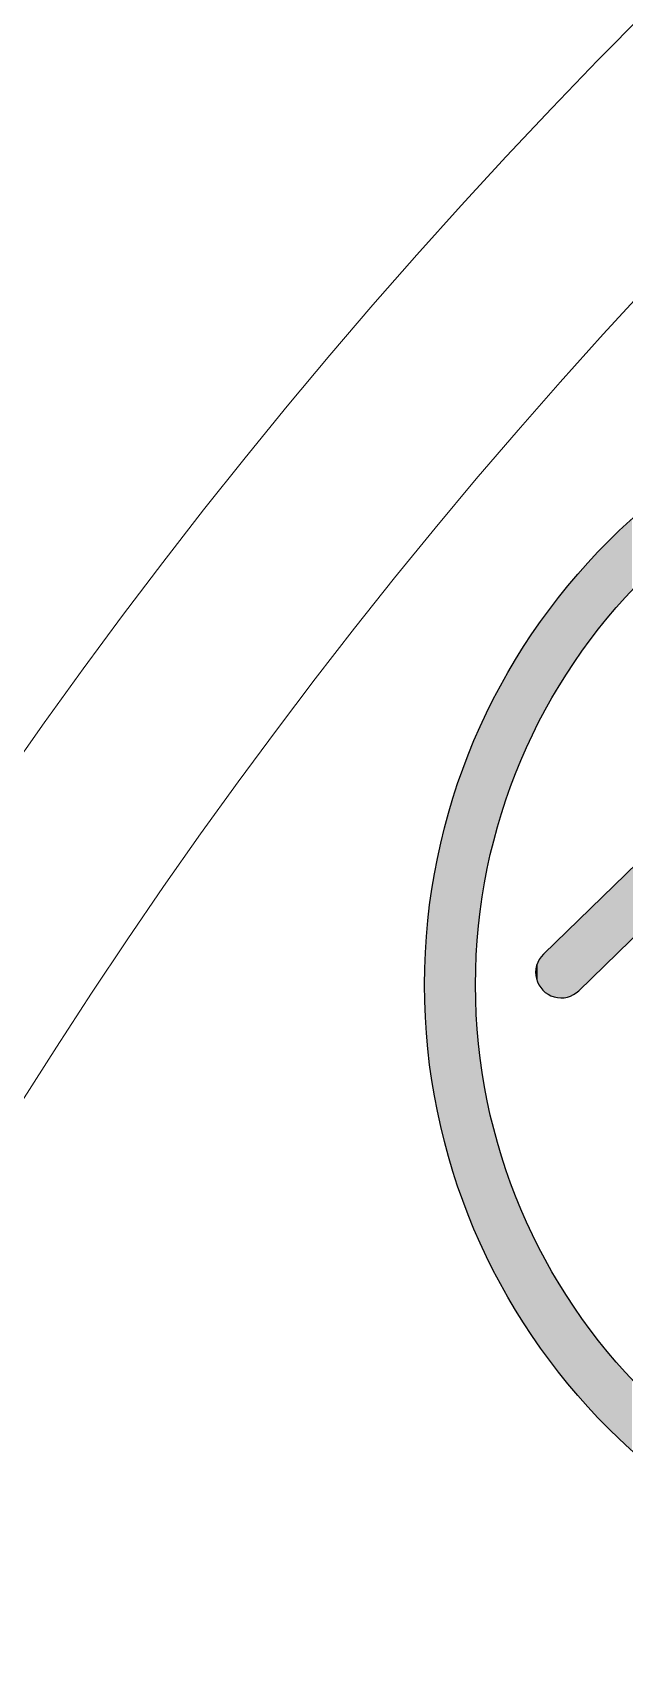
# Model space of a CAD drawing. Extents: x 14808 to 20058, y -13198 to -11680.
# Drawn here: x 15997.236 to 15998.978, y -12011.982 to -12007.142 of the extents above; entities that cross this region are included whole.
import ezdxf

# ---------------------------------------------------------------- set-up
doc = ezdxf.new("R2010")
doc.units = 0
doc.header["$LTSCALE"] = 7
doc.header["$MEASUREMENT"] = 0
doc.layers.get('0').update_dxf_attribs({"color": 2, "linetype": 'CONTINUOUS'})
doc.layers.add('D', color=2, linetype='CONTINUOUS')

msp = doc.modelspace()

# ---------------------------------------------------------------- linework, layer by layer
at = {"color": 7, "linetype": 'Continuous', "lineweight": 15}
for radius in [16.3242, 15.7587]:
    msp.add_circle((16010.5812, -12018.6267), radius, dxfattribs=at)
at = {"layer": 'D'}
msp.add_lwpolyline([(15999.2258, -12009.5952, 1), (15999.1212, -12009.4877), (15998.74, -12009.8586, 1), (15998.8446, -12009.9662), (15999.2258, -12009.5952)], format="xyb", dxfattribs=at)
for radius in [1.85, 1.7]:
    msp.add_circle((16000.2401, -12009.9489), radius, dxfattribs=at)
for points in [[(15999.0014, -12008.7847), (15998.9774, -12008.597), (15999.0014, -12008.5748)], [(15998.9484, -12008.8436), (15998.9319, -12008.6407), (15998.9484, -12008.6247)], [(15998.9662, -12008.8233), (15998.9484, -12008.6247), (15998.9662, -12008.6073)], [(15998.9484, -12008.8436), (15998.9484, -12008.6247), (15998.9662, -12008.8233)], [(15998.9774, -12008.8106), (15998.9662, -12008.6073), (15998.9774, -12008.597)], [(15998.9662, -12008.8233), (15998.9662, -12008.6073), (15998.9774, -12008.8106)], [(15998.9774, -12008.8106), (15998.9774, -12008.597), (15999.0014, -12008.7847)], [(15998.8985, -12008.9049), (15998.8931, -12008.6809), (15998.8985, -12008.675)], [(15998.9203, -12008.8774), (15998.8985, -12008.675), (15998.9203, -12008.6527)], [(15998.8985, -12008.9049), (15998.8985, -12008.675), (15998.9203, -12008.8774)], [(15998.9319, -12008.8634), (15998.9203, -12008.6527), (15998.9319, -12008.6407)], [(15998.9203, -12008.8774), (15998.9203, -12008.6527), (15998.9319, -12008.8634)], [(15998.9319, -12008.8634), (15998.9319, -12008.6407), (15998.9484, -12008.8436)], [(15998.866, -12008.948), (15998.8415, -12008.7381), (15998.866, -12008.7102)], [(15998.8668, -12008.9468), (15998.866, -12008.7102), (15998.8668, -12008.7093)], [(15998.866, -12008.948), (15998.866, -12008.7102), (15998.8668, -12008.9468)], [(15998.8931, -12008.9118), (15998.8668, -12008.7093), (15998.8931, -12008.6809)], [(15998.8668, -12008.9468), (15998.8668, -12008.7093), (15998.8931, -12008.9118)], [(15998.8931, -12008.9118), (15998.8931, -12008.6809), (15998.8985, -12008.9049)], [(15998.8172, -12009.0186), (15998.8038, -12008.7828), (15998.8172, -12008.7668)], [(15998.8344, -12008.993), (15998.8172, -12008.7668), (15998.8344, -12008.7461)], [(15998.8172, -12009.0186), (15998.8172, -12008.7668), (15998.8344, -12008.993)], [(15998.8415, -12008.9824), (15998.8344, -12008.7461), (15998.8415, -12008.7381)], [(15998.8344, -12008.993), (15998.8344, -12008.7461), (15998.8415, -12008.9824)], [(15998.8415, -12008.9824), (15998.8415, -12008.7381), (15998.866, -12008.948)], [(15998.7742, -12009.088), (15998.7715, -12008.8238), (15998.7742, -12008.8203)], [(15998.7939, -12009.0553), (15998.7742, -12008.8203), (15998.7939, -12008.7954)], [(15998.7742, -12009.088), (15998.7742, -12008.8203), (15998.7939, -12009.0553)], [(15998.8038, -12009.0396), (15998.7939, -12008.7954), (15998.8038, -12008.7828)], [(15998.7939, -12009.0553), (15998.7939, -12008.7954), (15998.8038, -12009.0396)], [(15998.8038, -12009.0396), (15998.8038, -12008.7828), (15998.8172, -12009.0186)], [(15998.7456, -12009.1387), (15998.73, -12008.8804), (15998.7456, -12008.8584)], [(15998.7503, -12009.1301), (15998.7456, -12008.8584), (15998.7503, -12008.8522)], [(15998.7456, -12009.1387), (15998.7456, -12008.8584), (15998.7503, -12009.1301)], [(15998.7715, -12009.0925), (15998.7503, -12008.8522), (15998.7715, -12008.8238)], [(15998.7503, -12009.1301), (15998.7503, -12008.8522), (15998.7715, -12009.0925)], [(15998.7715, -12009.0925), (15998.7715, -12008.8238), (15998.7742, -12009.088)], [(15998.7108, -12009.2064), (15998.6926, -12008.9351), (15998.7108, -12008.9081)], [(15998.7181, -12009.1918), (15998.7108, -12008.9081), (15998.7181, -12008.8972)], [(15998.7108, -12009.2064), (15998.7108, -12008.9081), (15998.7181, -12009.1918)], [(15998.73, -12009.1681), (15998.7181, -12008.8972), (15998.73, -12008.8804)], [(15998.7181, -12009.1918), (15998.7181, -12008.8972), (15998.73, -12009.1681)], [(15998.73, -12009.1681), (15998.73, -12008.8804), (15998.7456, -12009.1387)], [(15998.6755, -12009.284), (15998.6663, -12008.9765), (15998.6755, -12008.9619)], [(15998.6916, -12009.2473), (15998.6755, -12008.9619), (15998.6916, -12008.9365)], [(15998.6755, -12009.284), (15998.6755, -12008.9619), (15998.6916, -12009.2473)], [(15998.6926, -12009.2451), (15998.6916, -12008.9365), (15998.6926, -12008.9351)], [(15998.6916, -12009.2473), (15998.6916, -12008.9365), (15998.6926, -12009.2451)], [(15998.6926, -12009.2451), (15998.6926, -12008.9351), (15998.7108, -12009.2064)], [(15998.6444, -12009.3624), (15998.642, -12009.0169), (15998.6444, -12009.0128)], [(15998.6594, -12009.3231), (15998.6444, -12009.0128), (15998.6594, -12008.9878)], [(15998.6444, -12009.3624), (15998.6444, -12009.0128), (15998.6594, -12009.3231)], [(15998.6663, -12009.3065), (15998.6594, -12008.9878), (15998.6663, -12008.9765)], [(15998.6594, -12009.3231), (15998.6594, -12008.9878), (15998.6663, -12009.3065)], [(15998.6663, -12009.3065), (15998.6663, -12008.9765), (15998.6755, -12009.284)], [(15998.6176, -12009.4415), (15998.6057, -12009.0824), (15998.6176, -12009.0601)], [(15998.6188, -12009.4377), (15998.6176, -12009.0601), (15998.6188, -12009.0578)], [(15998.6176, -12009.4415), (15998.6176, -12009.0601), (15998.6188, -12009.4377)], [(15998.6305, -12009.4019), (15998.6188, -12009.0578), (15998.6305, -12009.0372)], [(15998.6188, -12009.4377), (15998.6188, -12009.0578), (15998.6305, -12009.4019)], [(15998.642, -12009.3694), (15998.6305, -12009.0372), (15998.642, -12009.0169)], [(15998.6305, -12009.4019), (15998.6305, -12009.0372), (15998.642, -12009.3694)], [(15998.642, -12009.3694), (15998.642, -12009.0169), (15998.6444, -12009.3624)], [(15998.5949, -12009.5208), (15998.5851, -12009.1225), (15998.5949, -12009.1029)], [(15998.5968, -12009.5139), (15998.5949, -12009.1029), (15998.5968, -12009.0992)], [(15998.5949, -12009.5208), (15998.5949, -12009.1029), (15998.5968, -12009.5139)], [(15998.6057, -12009.4811), (15998.5968, -12009.0992), (15998.6057, -12009.0824)], [(15998.5968, -12009.5139), (15998.5968, -12009.0992), (15998.6057, -12009.4811)], [(15998.6057, -12009.4811), (15998.6057, -12009.0824), (15998.6176, -12009.4415)], [(15998.5685, -12009.6395), (15998.5616, -12009.1711), (15998.5685, -12009.1566)], [(15998.5758, -12009.6021), (15998.5685, -12009.1566), (15998.5758, -12009.1409)], [(15998.5685, -12009.6395), (15998.5685, -12009.1566), (15998.5758, -12009.6021)], [(15998.5763, -12009.6), (15998.5758, -12009.1409), (15998.5763, -12009.1401)], [(15998.5758, -12009.6021), (15998.5758, -12009.1409), (15998.5763, -12009.6)], [(15998.5851, -12009.5604), (15998.5763, -12009.1401), (15998.5851, -12009.1225)], [(15998.5763, -12009.6), (15998.5763, -12009.1401), (15998.5851, -12009.5604)], [(15998.5851, -12009.5604), (15998.5851, -12009.1225), (15998.5949, -12009.5208)], [(15998.547, -12009.7961), (15998.5439, -12009.2106), (15998.547, -12009.2037)], [(15998.5509, -12009.7573), (15998.547, -12009.2037), (15998.5509, -12009.1947)], [(15998.547, -12009.7961), (15998.547, -12009.2037), (15998.5509, -12009.7573)], [(15998.5558, -12009.7182), (15998.5509, -12009.1947), (15998.5558, -12009.1836)], [(15998.5509, -12009.7573), (15998.5509, -12009.1947), (15998.5558, -12009.7182)], [(15998.5561, -12009.7164), (15998.5558, -12009.1836), (15998.5561, -12009.183)], [(15998.5558, -12009.7182), (15998.5558, -12009.1836), (15998.5561, -12009.7164)], [(15998.5616, -12009.6789), (15998.5561, -12009.183), (15998.5616, -12009.1711)], [(15998.5561, -12009.7164), (15998.5561, -12009.183), (15998.5616, -12009.6789)], [(15998.5616, -12009.6789), (15998.5616, -12009.1711), (15998.5685, -12009.6395)], [(15998.5374, -12010.6724), (15998.52, -12009.2679), (15998.5374, -12009.2253)], [(15998.5401, -12010.6784), (15998.5374, -12009.2253), (15998.5401, -12009.2193)], [(15998.5374, -12010.6724), (15998.5374, -12009.2253), (15998.5401, -12010.6784)], [(15998.5405, -12009.9111), (15998.5401, -12009.2193), (15998.5405, -12009.2184)], [(15998.5401, -12009.9489), (15998.5401, -12009.2193), (15998.5405, -12009.9111)], [(15998.5418, -12009.8731), (15998.5405, -12009.2184), (15998.5418, -12009.2155)], [(15998.5405, -12009.9111), (15998.5405, -12009.2184), (15998.5418, -12009.8731)], [(15998.5439, -12009.8347), (15998.5418, -12009.2155), (15998.5439, -12009.2106)], [(15998.5418, -12009.8731), (15998.5418, -12009.2155), (15998.5439, -12009.8347)], [(15998.5439, -12009.8347), (15998.5439, -12009.2106), (15998.547, -12009.7961)], [(15998.52, -12010.6299), (15998.5036, -12009.3107), (15998.52, -12009.2679)], [(15998.52, -12010.6299), (15998.52, -12009.2679), (15998.5374, -12010.6724)], [(15998.4885, -12010.5441), (15998.4744, -12009.3967), (15998.4885, -12009.3536)], [(15998.5036, -12010.5871), (15998.4885, -12009.3536), (15998.5036, -12009.3107)], [(15998.4885, -12010.5441), (15998.4885, -12009.3536), (15998.5036, -12010.5871)], [(15998.5036, -12010.5871), (15998.5036, -12009.3107), (15998.52, -12010.6299)], [(15998.4744, -12010.5011), (15998.4615, -12009.4398), (15998.4744, -12009.3967)], [(15998.4744, -12010.5011), (15998.4744, -12009.3967), (15998.4885, -12010.5441)], [(15998.4615, -12010.4579), (15998.4497, -12009.483), (15998.4615, -12009.4398)], [(15998.4615, -12010.4579), (15998.4615, -12009.4398), (15998.4744, -12010.5011)], [(15998.4497, -12010.4148), (15998.439, -12009.5261), (15998.4497, -12009.483)], [(15998.4497, -12010.4148), (15998.4497, -12009.483), (15998.4615, -12010.4579)], [(15999.1212, -12009.697), (15998.8446, -12009.7569), (15999.1212, -12009.4877)], [(15998.439, -12010.3716), (15998.4295, -12009.5692), (15998.439, -12009.5261)], [(15998.439, -12010.3716), (15998.439, -12009.5261), (15998.4497, -12010.4148)], [(15998.4295, -12010.3285), (15998.421, -12009.6122), (15998.4295, -12009.5692)], [(15998.4295, -12010.3285), (15998.4295, -12009.5692), (15998.439, -12010.3716)], [(15998.421, -12010.2855), (15998.4135, -12009.6551), (15998.421, -12009.6122)], [(15998.421, -12010.2855), (15998.421, -12009.6122), (15998.4295, -12010.3285)], [(15998.4135, -12010.2426), (15998.4072, -12009.6978), (15998.4135, -12009.6551)], [(15998.4135, -12010.2426), (15998.4135, -12009.6551), (15998.421, -12010.2855)], [(15998.4019, -12010.1574), (15998.3976, -12009.7826), (15998.4019, -12009.7404)], [(15998.4072, -12010.1999), (15998.4019, -12009.7404), (15998.4072, -12009.6978)], [(15998.4019, -12010.1574), (15998.4019, -12009.7404), (15998.4072, -12010.1999)], [(15998.4072, -12010.1999), (15998.4072, -12009.6978), (15998.4135, -12010.2426)], [(15998.8446, -12009.9662), (15998.8446, -12009.7569), (15999.1212, -12009.697)], [(15998.3976, -12010.1151), (15998.3943, -12009.8247), (15998.3976, -12009.7826)], [(15998.3976, -12010.1151), (15998.3976, -12009.7826), (15998.4019, -12010.1574)], [(15998.8122, -12009.9847), (15998.8104, -12009.7902), (15998.8122, -12009.7884)], [(15998.8141, -12009.9842), (15998.8122, -12009.7884), (15998.8141, -12009.7866)], [(15998.8122, -12009.9847), (15998.8122, -12009.7884), (15998.8141, -12009.9842)], [(15998.8159, -12009.9836), (15998.8141, -12009.7866), (15998.8159, -12009.7848)], [(15998.8141, -12009.9842), (15998.8141, -12009.7866), (15998.8159, -12009.9836)], [(15998.8176, -12009.983), (15998.8159, -12009.7848), (15998.8176, -12009.7831)], [(15998.8159, -12009.9836), (15998.8159, -12009.7848), (15998.8176, -12009.983)], [(15998.8194, -12009.9823), (15998.8176, -12009.7831), (15998.8194, -12009.7814)], [(15998.8176, -12009.983), (15998.8176, -12009.7831), (15998.8194, -12009.9823)], [(15998.8211, -12009.9816), (15998.8194, -12009.7814), (15998.8211, -12009.7797)], [(15998.8194, -12009.9823), (15998.8194, -12009.7814), (15998.8211, -12009.9816)], [(15998.8228, -12009.9809), (15998.8211, -12009.7797), (15998.8228, -12009.778)], [(15998.8211, -12009.9816), (15998.8211, -12009.7797), (15998.8228, -12009.9809)], [(15998.8245, -12009.9801), (15998.8228, -12009.778), (15998.8245, -12009.7764)], [(15998.8228, -12009.9809), (15998.8228, -12009.778), (15998.8245, -12009.9801)], [(15998.8262, -12009.9793), (15998.8245, -12009.7764), (15998.8262, -12009.7748)], [(15998.8245, -12009.9801), (15998.8245, -12009.7764), (15998.8262, -12009.9793)], [(15998.8278, -12009.9785), (15998.8262, -12009.7748), (15998.8278, -12009.7732)], [(15998.8262, -12009.9793), (15998.8262, -12009.7748), (15998.8278, -12009.9785)], [(15998.8294, -12009.9776), (15998.8278, -12009.7732), (15998.8294, -12009.7717)], [(15998.8278, -12009.9785), (15998.8278, -12009.7732), (15998.8294, -12009.9776)], [(15998.8309, -12009.9767), (15998.8294, -12009.7717), (15998.8309, -12009.7702)], [(15998.8294, -12009.9776), (15998.8294, -12009.7717), (15998.8309, -12009.9767)], [(15998.8324, -12009.9757), (15998.8309, -12009.7702), (15998.8324, -12009.7687)], [(15998.8309, -12009.9767), (15998.8309, -12009.7702), (15998.8324, -12009.9757)], [(15998.8339, -12009.9748), (15998.8324, -12009.7687), (15998.8339, -12009.7672)], [(15998.8324, -12009.9757), (15998.8324, -12009.7687), (15998.8339, -12009.9748)], [(15998.8354, -12009.9738), (15998.8339, -12009.7672), (15998.8354, -12009.7658)], [(15998.8339, -12009.9748), (15998.8339, -12009.7672), (15998.8354, -12009.9738)], [(15998.8368, -12009.9728), (15998.8354, -12009.7658), (15998.8368, -12009.7644)], [(15998.8354, -12009.9738), (15998.8354, -12009.7658), (15998.8368, -12009.9728)], [(15998.8382, -12009.9717), (15998.8368, -12009.7644), (15998.8382, -12009.7631)], [(15998.8368, -12009.9728), (15998.8368, -12009.7644), (15998.8382, -12009.9717)], [(15998.8395, -12009.9706), (15998.8382, -12009.7631), (15998.8395, -12009.7618)], [(15998.8382, -12009.9717), (15998.8382, -12009.7631), (15998.8395, -12009.9706)], [(15998.8409, -12009.9695), (15998.8395, -12009.7618), (15998.8409, -12009.7605)], [(15998.8395, -12009.9706), (15998.8395, -12009.7618), (15998.8409, -12009.9695)], [(15998.8421, -12009.9684), (15998.8409, -12009.7605), (15998.8421, -12009.7593)], [(15998.8409, -12009.9695), (15998.8409, -12009.7605), (15998.8421, -12009.9684)], [(15998.8434, -12009.9673), (15998.8421, -12009.7593), (15998.8434, -12009.7581)], [(15998.8421, -12009.9684), (15998.8421, -12009.7593), (15998.8434, -12009.9673)], [(15998.8446, -12009.9662), (15998.8434, -12009.7581), (15998.8446, -12009.7569)], [(15998.8434, -12009.9673), (15998.8434, -12009.7581), (15998.8446, -12009.9662)], [(15998.3943, -12010.0731), (15998.3919, -12009.8664), (15998.3943, -12009.8247)], [(15998.3943, -12010.0731), (15998.3943, -12009.8247), (15998.3976, -12010.1151)], [(15998.7616, -12009.9808), (15998.7599, -12009.8393), (15998.7616, -12009.8377)], [(15998.7633, -12009.9816), (15998.7616, -12009.8377), (15998.7633, -12009.836)], [(15998.7616, -12009.9808), (15998.7616, -12009.8377), (15998.7633, -12009.9816)], [(15998.765, -12009.9823), (15998.7633, -12009.836), (15998.765, -12009.8343)], [(15998.7633, -12009.9816), (15998.7633, -12009.836), (15998.765, -12009.9823)], [(15998.7668, -12009.9829), (15998.765, -12009.8343), (15998.7668, -12009.8326)], [(15998.765, -12009.9823), (15998.765, -12009.8343), (15998.7668, -12009.9829)], [(15998.7686, -12009.9835), (15998.7668, -12009.8326), (15998.7686, -12009.8308)], [(15998.7668, -12009.9829), (15998.7668, -12009.8326), (15998.7686, -12009.9835)], [(15998.7704, -12009.9841), (15998.7686, -12009.8308), (15998.7704, -12009.8291)], [(15998.7686, -12009.9835), (15998.7686, -12009.8308), (15998.7704, -12009.9841)], [(15998.7722, -12009.9847), (15998.7704, -12009.8291), (15998.7722, -12009.8273)], [(15998.7704, -12009.9841), (15998.7704, -12009.8291), (15998.7722, -12009.9847)], [(15998.774, -12009.9851), (15998.7722, -12009.8273), (15998.774, -12009.8255)], [(15998.7722, -12009.9847), (15998.7722, -12009.8273), (15998.774, -12009.9851)], [(15998.7759, -12009.9856), (15998.774, -12009.8255), (15998.7759, -12009.8237)], [(15998.774, -12009.9851), (15998.774, -12009.8255), (15998.7759, -12009.9856)], [(15998.7778, -12009.986), (15998.7759, -12009.8237), (15998.7778, -12009.8219)], [(15998.7759, -12009.9856), (15998.7759, -12009.8237), (15998.7778, -12009.986)], [(15998.7797, -12009.9863), (15998.7778, -12009.8219), (15998.7797, -12009.82)], [(15998.7778, -12009.986), (15998.7778, -12009.8219), (15998.7797, -12009.9863)], [(15998.7816, -12009.9866), (15998.7797, -12009.82), (15998.7816, -12009.8182)], [(15998.7797, -12009.9863), (15998.7797, -12009.82), (15998.7816, -12009.9866)], [(15998.7835, -12009.9869), (15998.7816, -12009.8182), (15998.7835, -12009.8163)], [(15998.7816, -12009.9866), (15998.7816, -12009.8182), (15998.7835, -12009.9869)], [(15998.7854, -12009.9871), (15998.7835, -12009.8163), (15998.7854, -12009.8144)], [(15998.7835, -12009.9869), (15998.7835, -12009.8163), (15998.7854, -12009.9871)], [(15998.7874, -12009.9872), (15998.7854, -12009.8144), (15998.7874, -12009.8125)], [(15998.7854, -12009.9871), (15998.7854, -12009.8144), (15998.7874, -12009.9872)], [(15998.7893, -12009.9873), (15998.7874, -12009.8125), (15998.7893, -12009.8106)], [(15998.7874, -12009.9872), (15998.7874, -12009.8125), (15998.7893, -12009.9873)], [(15998.7913, -12009.9874), (15998.7893, -12009.8106), (15998.7913, -12009.8088)], [(15998.7893, -12009.9873), (15998.7893, -12009.8106), (15998.7913, -12009.9874)], [(15998.7932, -12009.9874), (15998.7913, -12009.8088), (15998.7932, -12009.8069)], [(15998.7913, -12009.9874), (15998.7913, -12009.8088), (15998.7932, -12009.9874)], [(15998.7951, -12009.9873), (15998.7932, -12009.8069), (15998.7951, -12009.805)], [(15998.7932, -12009.9874), (15998.7932, -12009.8069), (15998.7951, -12009.9873)], [(15998.7971, -12009.9872), (15998.7951, -12009.805), (15998.7971, -12009.8031)], [(15998.7951, -12009.9873), (15998.7951, -12009.805), (15998.7971, -12009.9872)], [(15998.799, -12009.9871), (15998.7971, -12009.8031), (15998.799, -12009.8012)], [(15998.7971, -12009.9872), (15998.7971, -12009.8031), (15998.799, -12009.9871)], [(15998.8009, -12009.9869), (15998.799, -12009.8012), (15998.8009, -12009.7993)], [(15998.799, -12009.9871), (15998.799, -12009.8012), (15998.8009, -12009.9869)], [(15998.8028, -12009.9867), (15998.8009, -12009.7993), (15998.8028, -12009.7975)], [(15998.8009, -12009.9869), (15998.8009, -12009.7993), (15998.8028, -12009.9867)], [(15998.8048, -12009.9864), (15998.8028, -12009.7975), (15998.8048, -12009.7956)], [(15998.8028, -12009.9867), (15998.8028, -12009.7975), (15998.8048, -12009.9864)], [(15998.8066, -12009.986), (15998.8048, -12009.7956), (15998.8066, -12009.7938)], [(15998.8048, -12009.9864), (15998.8048, -12009.7956), (15998.8066, -12009.986)], [(15998.8085, -12009.9856), (15998.8066, -12009.7938), (15998.8085, -12009.792)], [(15998.8066, -12009.986), (15998.8066, -12009.7938), (15998.8085, -12009.9856)], [(15998.8104, -12009.9852), (15998.8085, -12009.792), (15998.8104, -12009.7902)], [(15998.8085, -12009.9856), (15998.8085, -12009.792), (15998.8104, -12009.9852)], [(15998.8104, -12009.9852), (15998.8104, -12009.7902), (15998.8122, -12009.9847)], [(15998.3919, -12010.0314), (15998.3905, -12009.9078), (15998.3919, -12009.8664)], [(15998.3919, -12010.0314), (15998.3919, -12009.8664), (15998.3943, -12010.0731)], [(15998.7224, -12009.9395), (15998.7218, -12009.8869), (15998.7224, -12009.8853)], [(15998.7231, -12009.9412), (15998.7224, -12009.8851), (15998.7231, -12009.8836)], [(15998.7224, -12009.9397), (15998.7224, -12009.8851), (15998.7231, -12009.9412)], [(15998.7224, -12009.9397), (15998.7224, -12009.8853), (15998.7224, -12009.8851)], [(15998.7224, -12009.9395), (15998.7224, -12009.8853), (15998.7224, -12009.9397)], [(15998.7238, -12009.9429), (15998.7231, -12009.8834), (15998.7238, -12009.8819)], [(15998.7231, -12009.9414), (15998.7231, -12009.8834), (15998.7238, -12009.9429)], [(15998.7231, -12009.9414), (15998.7231, -12009.8836), (15998.7231, -12009.8834)], [(15998.7231, -12009.9412), (15998.7231, -12009.8836), (15998.7231, -12009.9414)], [(15998.7239, -12009.9431), (15998.7238, -12009.8819), (15998.7239, -12009.8817)], [(15998.7238, -12009.9429), (15998.7238, -12009.8819), (15998.7239, -12009.9431)], [(15998.7246, -12009.9446), (15998.7239, -12009.8817), (15998.7246, -12009.8802)], [(15998.7239, -12009.9431), (15998.7239, -12009.8817), (15998.7246, -12009.9446)], [(15998.7247, -12009.9448), (15998.7246, -12009.8802), (15998.7247, -12009.88)], [(15998.7246, -12009.9446), (15998.7246, -12009.8802), (15998.7247, -12009.9448)], [(15998.7254, -12009.9463), (15998.7247, -12009.88), (15998.7254, -12009.8785)], [(15998.7247, -12009.9448), (15998.7247, -12009.88), (15998.7254, -12009.9463)], [(15998.7255, -12009.9465), (15998.7254, -12009.8785), (15998.7255, -12009.8783)], [(15998.7254, -12009.9463), (15998.7254, -12009.8785), (15998.7255, -12009.9465)], [(15998.7262, -12009.9479), (15998.7255, -12009.8783), (15998.7262, -12009.8769)], [(15998.7255, -12009.9465), (15998.7255, -12009.8783), (15998.7262, -12009.9479)], [(15998.7263, -12009.9481), (15998.7262, -12009.8769), (15998.7263, -12009.8767)], [(15998.7262, -12009.9479), (15998.7262, -12009.8769), (15998.7263, -12009.9481)], [(15998.7271, -12009.9495), (15998.7263, -12009.8767), (15998.7271, -12009.8753)], [(15998.7263, -12009.9481), (15998.7263, -12009.8767), (15998.7271, -12009.9495)], [(15998.7272, -12009.9497), (15998.7271, -12009.8753), (15998.7272, -12009.8751)], [(15998.7271, -12009.9495), (15998.7271, -12009.8753), (15998.7272, -12009.9497)], [(15998.728, -12009.951), (15998.7272, -12009.8751), (15998.728, -12009.8738)], [(15998.7272, -12009.9497), (15998.7272, -12009.8751), (15998.728, -12009.951)], [(15998.7281, -12009.9512), (15998.728, -12009.8738), (15998.7281, -12009.8735)], [(15998.728, -12009.951), (15998.728, -12009.8738), (15998.7281, -12009.9512)], [(15998.7289, -12009.9526), (15998.7281, -12009.8735), (15998.7289, -12009.8722)], [(15998.7281, -12009.9512), (15998.7281, -12009.8735), (15998.7289, -12009.9526)], [(15998.7291, -12009.9528), (15998.7289, -12009.8722), (15998.7291, -12009.872)], [(15998.7289, -12009.9526), (15998.7289, -12009.8722), (15998.7291, -12009.9528)], [(15998.7299, -12009.954), (15998.7291, -12009.872), (15998.7299, -12009.8708)], [(15998.7291, -12009.9528), (15998.7291, -12009.872), (15998.7299, -12009.954)], [(15998.7301, -12009.9543), (15998.7299, -12009.8708), (15998.7301, -12009.8705)], [(15998.7299, -12009.954), (15998.7299, -12009.8708), (15998.7301, -12009.9543)], [(15998.7309, -12009.9555), (15998.7301, -12009.8705), (15998.7309, -12009.8693)], [(15998.7301, -12009.9543), (15998.7301, -12009.8705), (15998.7309, -12009.9555)], [(15998.7311, -12009.9557), (15998.7309, -12009.8693), (15998.7311, -12009.8691)], [(15998.7309, -12009.9555), (15998.7309, -12009.8693), (15998.7311, -12009.9557)], [(15998.7319, -12009.9569), (15998.7311, -12009.8691), (15998.7319, -12009.8679)], [(15998.7311, -12009.9557), (15998.7311, -12009.8691), (15998.7319, -12009.9569)], [(15998.7321, -12009.9572), (15998.7319, -12009.8679), (15998.7321, -12009.8676)], [(15998.7319, -12009.9569), (15998.7319, -12009.8679), (15998.7321, -12009.9572)], [(15998.733, -12009.9583), (15998.7321, -12009.8676), (15998.733, -12009.8665)], [(15998.7321, -12009.9572), (15998.7321, -12009.8676), (15998.733, -12009.9583)], [(15998.7332, -12009.9586), (15998.733, -12009.8665), (15998.7332, -12009.8662)], [(15998.733, -12009.9583), (15998.733, -12009.8665), (15998.7332, -12009.9586)], [(15998.734, -12009.9597), (15998.7332, -12009.8662), (15998.734, -12009.8651)], [(15998.7332, -12009.9586), (15998.7332, -12009.8662), (15998.734, -12009.9597)], [(15998.7343, -12009.9599), (15998.734, -12009.8651), (15998.7343, -12009.8649)], [(15998.734, -12009.9597), (15998.734, -12009.8651), (15998.7343, -12009.9599)], [(15998.7351, -12009.961), (15998.7343, -12009.8649), (15998.7351, -12009.8638)], [(15998.7343, -12009.9599), (15998.7343, -12009.8649), (15998.7351, -12009.961)], [(15998.7354, -12009.9612), (15998.7351, -12009.8638), (15998.7354, -12009.8636)], [(15998.7351, -12009.961), (15998.7351, -12009.8638), (15998.7354, -12009.9612)], [(15998.7363, -12009.9623), (15998.7354, -12009.8636), (15998.7363, -12009.8626)], [(15998.7354, -12009.9612), (15998.7354, -12009.8636), (15998.7363, -12009.9623)], [(15998.7365, -12009.9625), (15998.7363, -12009.8626), (15998.7365, -12009.8623)], [(15998.7363, -12009.9623), (15998.7363, -12009.8626), (15998.7365, -12009.9625)], [(15998.7374, -12009.9635), (15998.7365, -12009.8623), (15998.7374, -12009.8613)], [(15998.7365, -12009.9625), (15998.7365, -12009.8623), (15998.7374, -12009.9635)], [(15998.7376, -12009.9638), (15998.7374, -12009.8613), (15998.7376, -12009.861)], [(15998.7374, -12009.9635), (15998.7374, -12009.8613), (15998.7376, -12009.9638)], [(15998.7385, -12009.9647), (15998.7376, -12009.861), (15998.7385, -12009.8601)], [(15998.7376, -12009.9638), (15998.7376, -12009.861), (15998.7385, -12009.9647)], [(15998.7388, -12009.965), (15998.7385, -12009.8601), (15998.7388, -12009.8598)], [(15998.7385, -12009.9647), (15998.7385, -12009.8601), (15998.7388, -12009.965)], [(15998.7397, -12009.9659), (15998.7388, -12009.8598), (15998.7397, -12009.8589)], [(15998.7388, -12009.965), (15998.7388, -12009.8598), (15998.7397, -12009.9659)], [(15998.74, -12009.9662), (15998.7397, -12009.8589), (15998.74, -12009.8586)], [(15998.7397, -12009.9659), (15998.7397, -12009.8589), (15998.74, -12009.9662)], [(15998.7409, -12009.967), (15998.74, -12009.8586), (15998.7409, -12009.8577)], [(15998.74, -12009.9662), (15998.74, -12009.8586), (15998.7409, -12009.967)], [(15998.7422, -12009.9682), (15998.7409, -12009.8577), (15998.7422, -12009.8565)], [(15998.7409, -12009.967), (15998.7409, -12009.8577), (15998.7422, -12009.9682)], [(15998.7434, -12009.9693), (15998.7422, -12009.8565), (15998.7434, -12009.8553)], [(15998.7422, -12009.9682), (15998.7422, -12009.8565), (15998.7434, -12009.9693)], [(15998.7448, -12009.9704), (15998.7434, -12009.8553), (15998.7448, -12009.854)], [(15998.7434, -12009.9693), (15998.7434, -12009.8553), (15998.7448, -12009.9704)], [(15998.7461, -12009.9715), (15998.7448, -12009.854), (15998.7461, -12009.8527)], [(15998.7448, -12009.9704), (15998.7448, -12009.854), (15998.7461, -12009.9715)], [(15998.7475, -12009.9726), (15998.7461, -12009.8527), (15998.7475, -12009.8513)], [(15998.7461, -12009.9715), (15998.7461, -12009.8527), (15998.7475, -12009.9726)], [(15998.7489, -12009.9736), (15998.7475, -12009.8513), (15998.7489, -12009.8499)], [(15998.7475, -12009.9726), (15998.7475, -12009.8513), (15998.7489, -12009.9736)], [(15998.7504, -12009.9746), (15998.7489, -12009.8499), (15998.7504, -12009.8485)], [(15998.7489, -12009.9736), (15998.7489, -12009.8499), (15998.7504, -12009.9746)], [(15998.7519, -12009.9756), (15998.7504, -12009.8485), (15998.7519, -12009.847)], [(15998.7504, -12009.9746), (15998.7504, -12009.8485), (15998.7519, -12009.9756)], [(15998.7534, -12009.9766), (15998.7519, -12009.847), (15998.7534, -12009.8456)], [(15998.7519, -12009.9756), (15998.7519, -12009.847), (15998.7534, -12009.9766)], [(15998.755, -12009.9775), (15998.7534, -12009.8456), (15998.755, -12009.844)], [(15998.7534, -12009.9766), (15998.7534, -12009.8456), (15998.755, -12009.9775)], [(15998.7566, -12009.9784), (15998.755, -12009.844), (15998.7566, -12009.8425)], [(15998.755, -12009.9775), (15998.755, -12009.844), (15998.7566, -12009.9784)], [(15998.7582, -12009.9792), (15998.7566, -12009.8425), (15998.7582, -12009.8409)], [(15998.7566, -12009.9784), (15998.7566, -12009.8425), (15998.7582, -12009.9792)], [(15998.7599, -12009.98), (15998.7582, -12009.8409), (15998.7599, -12009.8393)], [(15998.7582, -12009.9792), (15998.7582, -12009.8409), (15998.7599, -12009.98)], [(15998.7599, -12009.98), (15998.7599, -12009.8393), (15998.7616, -12009.9808)], [(15998.3905, -12009.9899), (15998.3901, -12009.9489), (15998.3905, -12009.9078)], [(15998.3905, -12009.9899), (15998.3905, -12009.9078), (15998.3919, -12010.0314)], [(15998.7174, -12009.9172), (15998.7173, -12009.9094), (15998.7174, -12009.9076)], [(15998.7173, -12009.9153), (15998.7173, -12009.9094), (15998.7174, -12009.9172)], [(15998.7173, -12009.9153), (15998.7173, -12009.9096), (15998.7173, -12009.9094)], [(15998.7173, -12009.9153), (15998.7173, -12009.9096), (15998.7173, -12009.9153)], [(15998.7173, -12009.9153), (15998.7173, -12009.9114), (15998.7173, -12009.9096)], [(15998.7173, -12009.9134), (15998.7173, -12009.9114), (15998.7173, -12009.9153)], [(15998.7173, -12009.9134), (15998.7173, -12009.9133), (15998.7173, -12009.9114)], [(15998.7176, -12009.9191), (15998.7174, -12009.9075), (15998.7176, -12009.9057)], [(15998.7174, -12009.9173), (15998.7174, -12009.9075), (15998.7176, -12009.9191)], [(15998.7174, -12009.9173), (15998.7174, -12009.9076), (15998.7174, -12009.9075)], [(15998.7174, -12009.9172), (15998.7174, -12009.9076), (15998.7174, -12009.9173)], [(15998.7178, -12009.921), (15998.7176, -12009.9056), (15998.7178, -12009.9038)], [(15998.7176, -12009.9192), (15998.7176, -12009.9056), (15998.7178, -12009.921)], [(15998.7176, -12009.9192), (15998.7176, -12009.9057), (15998.7176, -12009.9056)], [(15998.7176, -12009.9191), (15998.7176, -12009.9057), (15998.7176, -12009.9192)], [(15998.718, -12009.923), (15998.7178, -12009.9036), (15998.718, -12009.9018)], [(15998.7178, -12009.9212), (15998.7178, -12009.9036), (15998.718, -12009.923)], [(15998.7178, -12009.9212), (15998.7178, -12009.9038), (15998.7178, -12009.9036)], [(15998.7178, -12009.921), (15998.7178, -12009.9038), (15998.7178, -12009.9212)], [(15998.7181, -12009.9231), (15998.718, -12009.9018), (15998.7181, -12009.9017)], [(15998.718, -12009.923), (15998.718, -12009.9018), (15998.7181, -12009.9231)], [(15998.7183, -12009.9249), (15998.7181, -12009.9017), (15998.7183, -12009.8999)], [(15998.7181, -12009.9231), (15998.7181, -12009.9017), (15998.7183, -12009.9249)], [(15998.7184, -12009.925), (15998.7183, -12009.8999), (15998.7184, -12009.8998)], [(15998.7183, -12009.9249), (15998.7183, -12009.8999), (15998.7184, -12009.925)], [(15998.7187, -12009.9268), (15998.7184, -12009.8998), (15998.7187, -12009.898)], [(15998.7184, -12009.925), (15998.7184, -12009.8998), (15998.7187, -12009.9268)], [(15998.7191, -12009.9286), (15998.7187, -12009.8979), (15998.7191, -12009.8962)], [(15998.7187, -12009.9269), (15998.7187, -12009.8979), (15998.7191, -12009.9286)], [(15998.7187, -12009.9269), (15998.7187, -12009.898), (15998.7187, -12009.8979)], [(15998.7187, -12009.9268), (15998.7187, -12009.898), (15998.7187, -12009.9269)], [(15998.7195, -12009.9305), (15998.7191, -12009.896), (15998.7195, -12009.8943)], [(15998.7191, -12009.9288), (15998.7191, -12009.896), (15998.7195, -12009.9305)], [(15998.7191, -12009.9288), (15998.7191, -12009.8962), (15998.7191, -12009.896)], [(15998.7191, -12009.9286), (15998.7191, -12009.8962), (15998.7191, -12009.9288)], [(15998.72, -12009.9323), (15998.7195, -12009.8942), (15998.72, -12009.8925)], [(15998.7195, -12009.9306), (15998.7195, -12009.8942), (15998.72, -12009.9323)], [(15998.7195, -12009.9306), (15998.7195, -12009.8943), (15998.7195, -12009.8942)], [(15998.7195, -12009.9305), (15998.7195, -12009.8943), (15998.7195, -12009.9306)], [(15998.7205, -12009.9342), (15998.72, -12009.8923), (15998.7205, -12009.8906)], [(15998.72, -12009.9325), (15998.72, -12009.8923), (15998.7205, -12009.9342)], [(15998.72, -12009.9325), (15998.72, -12009.8925), (15998.72, -12009.8923)], [(15998.72, -12009.9323), (15998.72, -12009.8925), (15998.72, -12009.9325)], [(15998.7206, -12009.9343), (15998.7205, -12009.8906), (15998.7206, -12009.8905)], [(15998.7205, -12009.9342), (15998.7205, -12009.8906), (15998.7206, -12009.9343)], [(15998.7211, -12009.936), (15998.7206, -12009.8905), (15998.7211, -12009.8888)], [(15998.7206, -12009.9343), (15998.7206, -12009.8905), (15998.7211, -12009.936)], [(15998.7217, -12009.9378), (15998.7211, -12009.8887), (15998.7217, -12009.8871)], [(15998.7211, -12009.9361), (15998.7211, -12009.8887), (15998.7217, -12009.9378)], [(15998.7211, -12009.9361), (15998.7211, -12009.8888), (15998.7211, -12009.8887)], [(15998.7211, -12009.936), (15998.7211, -12009.8888), (15998.7211, -12009.9361)], [(15998.7218, -12009.9379), (15998.7217, -12009.8871), (15998.7218, -12009.8869)], [(15998.7217, -12009.9378), (15998.7217, -12009.8871), (15998.7218, -12009.9379)], [(15998.7218, -12009.9379), (15998.7218, -12009.8869), (15998.7224, -12009.9395)], [(15998.5405, -12010.6794), (15998.5401, -12009.9489), (15998.5405, -12009.9866)], [(15998.5401, -12010.6784), (15998.5401, -12009.9489), (15998.5405, -12010.6794)], [(15998.5418, -12010.6823), (15998.5405, -12009.9866), (15998.5418, -12010.0247)], [(15998.5405, -12010.6794), (15998.5405, -12009.9866), (15998.5418, -12010.6823)], [(15998.5439, -12010.6871), (15998.5418, -12010.0247), (15998.5439, -12010.063)], [(15998.5418, -12010.6823), (15998.5418, -12010.0247), (15998.5439, -12010.6871)], [(15998.547, -12010.6941), (15998.5439, -12010.063), (15998.547, -12010.1016)], [(15998.5439, -12010.6871), (15998.5439, -12010.063), (15998.547, -12010.6941)], [(15998.5509, -12010.7031), (15998.547, -12010.1016), (15998.5509, -12010.1405)], [(15998.547, -12010.6941), (15998.547, -12010.1016), (15998.5509, -12010.7031)], [(15998.5558, -12010.7142), (15998.5509, -12010.1405), (15998.5558, -12010.1796)], [(15998.5509, -12010.7031), (15998.5509, -12010.1405), (15998.5558, -12010.7142)], [(15998.5561, -12010.7148), (15998.5558, -12010.1796), (15998.5561, -12010.1814)], [(15998.5558, -12010.7142), (15998.5558, -12010.1796), (15998.5561, -12010.7148)], [(15998.5616, -12010.7266), (15998.5561, -12010.1814), (15998.5616, -12010.2188)], [(15998.5561, -12010.7148), (15998.5561, -12010.1814), (15998.5616, -12010.7266)], [(15998.5685, -12010.7411), (15998.5616, -12010.2188), (15998.5685, -12010.2582)], [(15998.5616, -12010.7266), (15998.5616, -12010.2188), (15998.5685, -12010.7411)], [(15998.5758, -12010.7569), (15998.5685, -12010.2582), (15998.5758, -12010.2956)], [(15998.5685, -12010.7411), (15998.5685, -12010.2582), (15998.5758, -12010.7569)], [(15998.5763, -12010.7577), (15998.5758, -12010.2956), (15998.5763, -12010.2977)], [(15998.5758, -12010.7569), (15998.5758, -12010.2956), (15998.5763, -12010.7577)], [(15998.5851, -12010.7752), (15998.5763, -12010.2977), (15998.5851, -12010.3373)], [(15998.5763, -12010.7577), (15998.5763, -12010.2977), (15998.5851, -12010.7752)], [(15998.5949, -12010.7948), (15998.5851, -12010.3373), (15998.5949, -12010.377)], [(15998.5851, -12010.7752), (15998.5851, -12010.3373), (15998.5949, -12010.7948)], [(15998.5968, -12010.7986), (15998.5949, -12010.377), (15998.5968, -12010.3839)], [(15998.5949, -12010.7948), (15998.5949, -12010.377), (15998.5968, -12010.7986)], [(15998.6057, -12010.8154), (15998.5968, -12010.3839), (15998.6057, -12010.4166)], [(15998.5968, -12010.7986), (15998.5968, -12010.3839), (15998.6057, -12010.8154)], [(15998.6176, -12010.8376), (15998.6057, -12010.4166), (15998.6176, -12010.4563)], [(15998.6057, -12010.8154), (15998.6057, -12010.4166), (15998.6176, -12010.8376)], [(15998.6188, -12010.8399), (15998.6176, -12010.4563), (15998.6188, -12010.4601)], [(15998.6176, -12010.8376), (15998.6176, -12010.4563), (15998.6188, -12010.8399)], [(15998.6305, -12010.8605), (15998.6188, -12010.4601), (15998.6305, -12010.4959)], [(15998.6188, -12010.8399), (15998.6188, -12010.4601), (15998.6305, -12010.8605)], [(15998.642, -12010.8808), (15998.6305, -12010.4959), (15998.642, -12010.5284)], [(15998.6305, -12010.8605), (15998.6305, -12010.4959), (15998.642, -12010.8808)], [(15998.6444, -12010.8849), (15998.642, -12010.5284), (15998.6444, -12010.5353)], [(15998.642, -12010.8808), (15998.642, -12010.5284), (15998.6444, -12010.8849)], [(15998.6594, -12010.9099), (15998.6444, -12010.5353), (15998.6594, -12010.5746)], [(15998.6444, -12010.8849), (15998.6444, -12010.5353), (15998.6594, -12010.9099)], [(15998.6663, -12010.9213), (15998.6594, -12010.5746), (15998.6663, -12010.5912)], [(15998.6594, -12010.9099), (15998.6594, -12010.5746), (15998.6663, -12010.9213)], [(15998.6755, -12010.9358), (15998.6663, -12010.5912), (15998.6755, -12010.6138)], [(15998.6663, -12010.9213), (15998.6663, -12010.5912), (15998.6755, -12010.9358)], [(15998.6916, -12010.9612), (15998.6755, -12010.6138), (15998.6916, -12010.6505)], [(15998.6755, -12010.9358), (15998.6755, -12010.6138), (15998.6916, -12010.9612)], [(15998.6926, -12010.9627), (15998.6916, -12010.6505), (15998.6926, -12010.6527)], [(15998.6916, -12010.9612), (15998.6916, -12010.6505), (15998.6926, -12010.9627)], [(15998.7108, -12010.9897), (15998.6926, -12010.6527), (15998.7108, -12010.6913)], [(15998.6926, -12010.9627), (15998.6926, -12010.6527), (15998.7108, -12010.9897)], [(15998.7181, -12011.0006), (15998.7108, -12010.6913), (15998.7181, -12010.706)], [(15998.7108, -12010.9897), (15998.7108, -12010.6913), (15998.7181, -12011.0006)], [(15998.73, -12011.0173), (15998.7181, -12010.706), (15998.73, -12010.7297)], [(15998.7181, -12011.0006), (15998.7181, -12010.706), (15998.73, -12011.0173)], [(15998.7456, -12011.0394), (15998.73, -12010.7297), (15998.7456, -12010.759)], [(15998.73, -12011.0173), (15998.73, -12010.7297), (15998.7456, -12011.0394)], [(15998.7503, -12011.0455), (15998.7456, -12010.759), (15998.7503, -12010.7677)], [(15998.7456, -12011.0394), (15998.7456, -12010.759), (15998.7503, -12011.0455)], [(15998.7715, -12011.0739), (15998.7503, -12010.7677), (15998.7715, -12010.8053)], [(15998.7503, -12011.0455), (15998.7503, -12010.7677), (15998.7715, -12011.0739)], [(15998.7742, -12011.0775), (15998.7715, -12010.8053), (15998.7742, -12010.8097)], [(15998.7715, -12011.0739), (15998.7715, -12010.8053), (15998.7742, -12011.0775)], [(15998.7939, -12011.1023), (15998.7742, -12010.8097), (15998.7939, -12010.8424)], [(15998.7742, -12011.0775), (15998.7742, -12010.8097), (15998.7939, -12011.1023)], [(15998.8038, -12011.1149), (15998.7939, -12010.8424), (15998.8038, -12010.8581)], [(15998.7939, -12011.1023), (15998.7939, -12010.8424), (15998.8038, -12011.1149)], [(15998.8172, -12011.131), (15998.8038, -12010.8581), (15998.8172, -12010.8791)], [(15998.8038, -12011.1149), (15998.8038, -12010.8581), (15998.8172, -12011.131)], [(15998.8344, -12011.1516), (15998.8172, -12010.8791), (15998.8344, -12010.9048)], [(15998.8172, -12011.131), (15998.8172, -12010.8791), (15998.8344, -12011.1516)], [(15998.8415, -12011.1597), (15998.8344, -12010.9048), (15998.8415, -12010.9153)], [(15998.8344, -12011.1516), (15998.8344, -12010.9048), (15998.8415, -12011.1597)], [(15998.866, -12011.1876), (15998.8415, -12010.9153), (15998.866, -12010.9498)], [(15998.8415, -12011.1597), (15998.8415, -12010.9153), (15998.866, -12011.1876)], [(15998.8668, -12011.1885), (15998.866, -12010.9498), (15998.8668, -12010.9509)], [(15998.866, -12011.1876), (15998.866, -12010.9498), (15998.8668, -12011.1885)], [(15998.8931, -12011.2169), (15998.8668, -12010.9509), (15998.8931, -12010.986)], [(15998.8668, -12011.1885), (15998.8668, -12010.9509), (15998.8931, -12011.2169)], [(15998.8985, -12011.2227), (15998.8931, -12010.986), (15998.8985, -12010.9929)], [(15998.8931, -12011.2169), (15998.8931, -12010.986), (15998.8985, -12011.2227)], [(15998.9203, -12011.2451), (15998.8985, -12010.9929), (15998.9203, -12011.0204)], [(15998.8985, -12011.2227), (15998.8985, -12010.9929), (15998.9203, -12011.2451)], [(15998.9319, -12011.257), (15998.9203, -12011.0204), (15998.9319, -12011.0344)], [(15998.9203, -12011.2451), (15998.9203, -12011.0204), (15998.9319, -12011.257)], [(15998.9484, -12011.2731), (15998.9319, -12011.0344), (15998.9484, -12011.0541)], [(15998.9319, -12011.257), (15998.9319, -12011.0344), (15998.9484, -12011.2731)], [(15998.9662, -12011.2904), (15998.9484, -12011.0541), (15998.9662, -12011.0744)], [(15998.9484, -12011.2731), (15998.9484, -12011.0541), (15998.9662, -12011.2904)], [(15998.9774, -12011.3008), (15998.9662, -12011.0744), (15998.9774, -12011.0872)], [(15998.9662, -12011.2904), (15998.9662, -12011.0744), (15998.9774, -12011.3008)], [(15999.0014, -12011.323), (15998.9774, -12011.0872), (15999.0014, -12011.113)], [(15998.9774, -12011.3008), (15998.9774, -12011.0872), (15999.0014, -12011.323)]]:
    msp.add_solid(points, dxfattribs=at)

doc.saveas('drawing.dxf')
